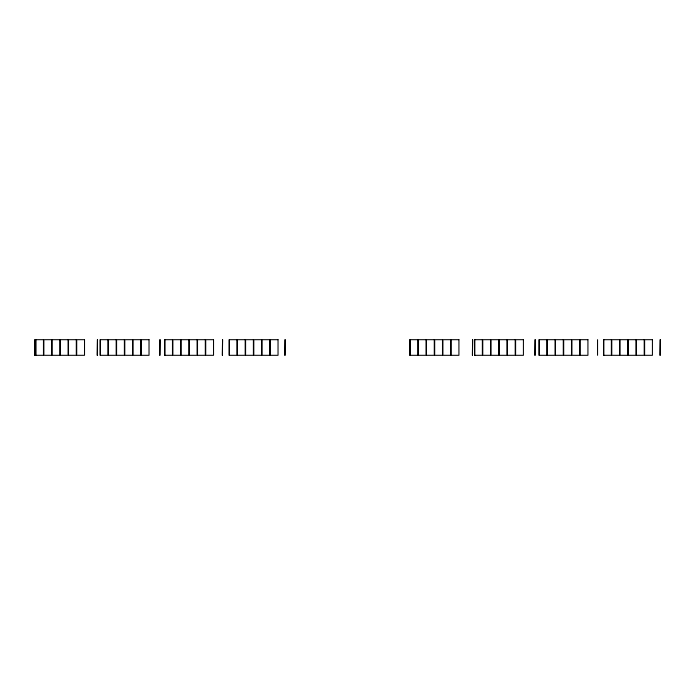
<?xml version="1.0" encoding="UTF-8"?>
<svg xmlns="http://www.w3.org/2000/svg" width="695" height="695" viewBox="0 0 695 695"><rect width="100%" height="100%" fill="white"/><g stroke="black" fill="none" stroke-linecap="round" stroke-linejoin="round"><path stroke-width="1.04" d="M597.544 355.319L597.544 339.681M603.764 339.681L603.764 355.319M539.259 339.681L539.259 355.319M474.755 339.681L474.755 355.319M410.25 339.681L410.25 355.319M410.05 339.681L410.05 355.319M229.367 339.681L229.367 355.319M164.863 339.681L164.863 355.319M100.358 339.681L100.358 355.319M35.853 339.681L35.853 355.319M34.906 339.681L34.75 355.319L34.906 339.681M43.472 339.681L35.654 339.681L35.654 355.319L43.472 355.319L43.472 339.681M51.682 339.681L43.863 339.681L43.863 355.319L51.682 355.319L51.682 339.681M59.892 339.681L52.073 339.681L52.073 355.319L59.892 355.319L59.892 339.681M68.101 339.681L60.283 339.681L60.283 355.319L68.101 355.319L68.101 339.681M76.311 339.681L68.492 339.681L68.492 355.319L76.311 355.319L76.311 339.681M84.521 339.681L76.702 339.681L76.702 355.319L84.521 355.319L84.521 339.681M97.456 339.681L97.3 355.319L97.456 339.681M107.977 339.681L100.158 339.681L100.158 355.319L107.977 355.319L107.977 339.681M116.187 339.681L108.368 339.681L108.368 355.319L116.187 355.319L116.187 339.681M124.396 339.681L116.578 339.681L116.578 355.319L124.396 355.319L124.396 339.681M132.606 339.681L124.787 339.681L124.787 355.319L132.606 355.319L132.606 339.681M140.816 339.681L132.997 339.681L132.997 355.319L140.816 355.319L140.816 339.681M149.025 339.681L141.207 339.681L141.207 355.319L149.025 355.319L149.025 339.681M160.006 339.681L159.85 355.319L160.006 339.681M172.482 339.681L164.663 339.681L164.663 355.319L172.482 355.319L172.482 339.681M180.691 339.681L172.873 339.681L172.873 355.319L180.691 355.319L180.691 339.681M188.901 339.681L181.082 339.681L181.082 355.319L188.901 355.319L188.901 339.681M197.111 339.681L189.292 339.681L189.292 355.319L197.111 355.319L197.111 339.681M205.32 339.681L197.502 339.681L197.502 355.319L205.32 355.319L205.32 339.681M213.53 339.681L205.711 339.681L205.711 355.319L213.53 355.319L213.53 339.681M222.556 339.681L222.4 355.319L222.556 339.681M236.986 339.681L229.168 339.681L229.168 355.319L236.986 355.319L236.986 339.681M245.196 339.681L237.377 339.681L237.377 355.319L245.196 355.319L245.196 339.681M253.406 339.681L245.587 339.681L245.587 355.319L253.406 355.319L253.406 339.681M261.615 339.681L253.797 339.681L253.797 355.319L261.615 355.319L261.615 339.681M269.825 339.681L262.006 339.681L262.006 355.319L269.825 355.319L269.825 339.681M278.035 339.681L270.216 339.681L270.216 355.319L278.035 355.319L278.035 339.681M285.106 339.681L284.95 355.319L285.106 339.681M417.869 339.681L409.894 339.681L409.894 355.319L417.869 355.319L417.869 339.681M426.078 339.681L418.26 339.681L418.26 355.319L426.078 355.319L426.078 339.681M434.288 339.681L426.469 339.681L426.469 355.319L434.288 355.319L434.288 339.681M442.498 339.681L434.679 339.681L434.679 355.319L442.498 355.319L442.498 339.681M450.707 339.681L442.889 339.681L442.889 355.319L450.707 355.319L450.707 339.681M458.917 339.681L451.098 339.681L451.098 355.319L458.917 355.319L458.917 339.681M472.6 339.681L472.444 355.319L472.6 339.681M482.373 339.681L474.555 339.681L474.555 355.319L482.373 355.319L482.373 339.681M490.583 339.681L482.764 339.681L482.764 355.319L490.583 355.319L490.583 339.681M498.793 339.681L490.974 339.681L490.974 355.319L498.793 355.319L498.793 339.681M507.003 339.681L499.184 339.681L499.184 355.319L507.003 355.319L507.003 339.681M515.212 339.681L507.393 339.681L507.393 355.319L515.212 355.319L515.212 339.681M523.422 339.681L515.603 339.681L515.603 355.319L523.422 355.319L523.422 339.681M535.15 339.681L534.994 355.319L535.15 339.681M546.878 339.681L539.059 339.681L539.059 355.319L546.878 355.319L546.878 339.681M555.088 339.681L547.269 339.681L547.269 355.319L555.088 355.319L555.088 339.681M563.298 339.681L555.479 339.681L555.479 355.319L563.298 355.319L563.298 339.681M571.507 339.681L563.688 339.681L563.688 355.319L571.507 355.319L571.507 339.681M579.717 339.681L571.898 339.681L571.898 355.319L579.717 355.319L579.717 339.681M587.927 339.681L580.108 339.681L580.108 355.319L587.927 355.319L587.927 339.681M611.383 339.681L603.564 339.681L603.564 355.319L611.383 355.319L611.383 339.681M619.593 339.681L611.774 339.681L611.774 355.319L619.593 355.319L619.593 339.681M627.802 339.681L619.983 339.681L619.983 355.319L627.802 355.319L627.802 339.681M636.012 339.681L628.193 339.681L628.193 355.319L636.012 355.319L636.012 339.681M644.222 339.681L636.403 339.681L636.403 355.319L644.222 355.319L644.222 339.681M652.431 339.681L644.613 339.681L644.613 355.319L652.431 355.319L652.431 339.681M660.25 339.681L660.094 355.319L660.25 339.681"/></g></svg>
